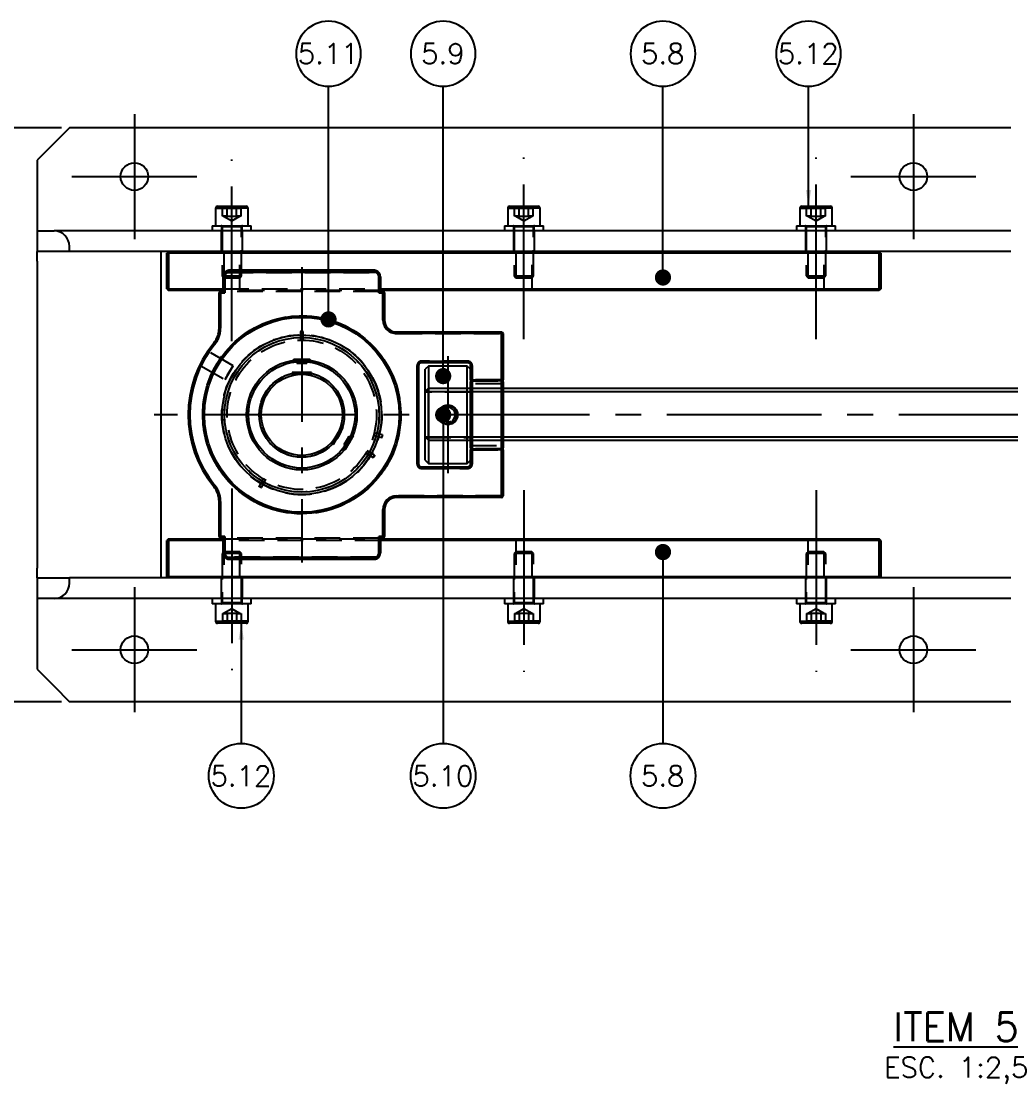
# Model space of a CAD drawing. Header units: metres. Extents: x 0 to 2102, y 0 to 1485.
# Drawn here: x 182.6 to 487.5, y 864.8 to 1192 of the extents above; entities that cross this region are included whole.
import ezdxf
from ezdxf.enums import TextEntityAlignment as Align

# ---------------------------------------------------------------- set-up
doc = ezdxf.new("R2010")
doc.units = ezdxf.units.M
doc.header["$LTSCALE"] = 2.5
doc.linetypes.add('CENTER2', pattern=[28.575, 19.05, -3.175, 3.175, -3.175])
doc.linetypes.add('HIDDEN2', pattern=[4.7625, 3.175, -1.5875])
for name, color, linetype in [('GSB', 7, 'Continuous'), ('SC1', 7, 'CENTER2'), ('SDM', 7, 'Continuous'), ('SL4', 4, 'Continuous'), ('ST1', 7, 'HIDDEN2')]:
    doc.layers.add(name, color=color, linetype=linetype)
doc.styles.add('R100', font='simplex.shx', dxfattribs={"height": 2.5})
doc.styles.add('R140', font='simplex.shx', dxfattribs={"height": 3.5})
doc.styles.add('ROMANS', font='ROMANS.SHX')
doc.dimstyles.new('2.5___1-2.5', dxfattribs={"dimscale": 2.5, "dimtxt": 2.5, "dimasz": 2, "dimexe": 1.5, "dimexo": 1, "dimgap": 0.5, "dimtad": 1, "dimzin": 12, "dimtxsty": 'ROMANS', "dimcen": 0, "dimclrd": 256, "dimclre": 256, "dimclrt": 3, "dimazin": 3, "dimtfac": 1, "dimtmove": 0, "dimatfit": 0, "dimfxl": 1, "dimlwd": -1, "dimlwe": -1, "dimarcsym": 0})

# ---------------------------------------------------------------- blocks, each defined once
blk = doc.blocks.new('CORTE')
at = {"layer": 'GSB', "color": 4, "style": 'R140'}
blk.add_attdef('%%UCORTE', text='', height=3.5, dxfattribs=at).set_placement((-0.25, 2.38), align=Align.MIDDLE_CENTER)
at = {"layer": 'GSB', "color": 3, "style": 'R100'}
blk.add_attdef('ESC.', text='', height=2.5, dxfattribs=at).set_placement((-0.25, -2.62), align=Align.MIDDLE_CENTER)
blk = doc.blocks.new('*D13')
at = {"layer": 'Defpoints', "color": 0, "transparency": 16777216}
for p in [(197.52, 1159.14), (120.57, 982.44), (197.52, 982.44)]:
    blk.add_point(p, dxfattribs=at)
at = {"layer": 'SDM', "transparency": 16777216}
for p, q in [((195.02, 1159.14), (116.82, 1159.14)), ((120.57, 1154.14), (120.57, 987.44)), ((195.02, 982.44), (116.82, 982.44))]:
    blk.add_line(p, q, dxfattribs=at)
for points in [[(119.74, 1154.14), (121.41, 1154.14), (120.57, 1159.14)], [(119.74, 987.44), (121.41, 987.44), (120.57, 982.44)]]:
    blk.add_solid(points, dxfattribs=at)
at = {"layer": 'SDM', "color": 3, "transparency": 16777216, "insert": (115.6, 1070.79), "char_height": 6.25, "attachment_point": 5, "rotation": 90, "style": 'ROMANS'}
blk.add_mtext('176,7', dxfattribs=at)
blk = doc.blocks.new('ITEM')
at = {"layer": 'GSB'}
blk.add_circle((0, 0), 4, dxfattribs=at)

msp = doc.modelspace()

# ---------------------------------------------------------------- linework, layer by layer
at = {"layer": 'SC1'}
for p, q in [((217.519, 1163.394), (217.519, 1124.894)), ((457.519, 1163.394), (457.519, 1124.894)), ((247.519, 1093.444), (247.519, 1149.394)), ((337.519, 1094.044), (337.519, 1149.994)), ((427.519, 1094.044), (427.519, 1149.994)), ((198.269, 1144.144), (236.769, 1144.144)), ((438.269, 1144.144), (476.769, 1144.144)), ((269.087, 1116.294), (269.087, 1025.294)), ((314.087, 1088.794), (314.087, 1052.794)), ((572.087, 1070.794), (223.587, 1070.794)), ((247.519, 1048.144), (247.519, 992.194)), ((337.519, 1047.544), (337.519, 991.594)), ((427.519, 1047.544), (427.519, 991.594)), ((217.519, 1017.694), (217.519, 979.194)), ((457.519, 1017.694), (457.519, 979.194)), ((198.269, 998.444), (236.769, 998.444)), ((438.269, 998.444), (476.769, 998.444))]:
    msp.add_line(p, q, dxfattribs=at)
at = {"layer": 'SDM'}
for p, q in [((307.087, 1077.997), (536.337, 1077.997)), ((308.087, 1062.997), (308.087, 1078.997)), ((307.087, 1063.997), (536.337, 1063.997))]:
    msp.add_line(p, q, dxfattribs=at)
at = {"layer": 'SL4'}
for p, q in [((197.519, 1159.144), (192.762, 1154.387)), ((487.519, 1159.144), (197.519, 1159.144)), ((192.762, 1154.387), (187.519, 1149.144)), ((187.519, 1149.144), (187.519, 1132.157)), ((187.519, 1132.157), (187.519, 1127.394)), ((242.519, 1134.394), (242.519, 1128.994)), ((247.519, 1134.394), (242.519, 1134.394)), ((243.119, 1134.994), (247.519, 1134.994)), ((247.519, 1134.994), (251.919, 1134.994)), ((252.519, 1134.394), (247.519, 1134.394)), ((252.519, 1128.994), (252.519, 1134.394)), ((332.519, 1134.394), (332.519, 1128.994)), ((337.519, 1134.394), (332.519, 1134.394)), ((333.119, 1134.994), (337.519, 1134.994)), ((337.519, 1134.994), (341.919, 1134.994)), ((342.519, 1134.394), (337.519, 1134.394)), ((342.519, 1128.994), (342.519, 1134.394)), ((422.519, 1134.394), (422.519, 1128.994)), ((427.519, 1134.394), (422.519, 1134.394)), ((423.119, 1134.994), (427.519, 1134.994)), ((427.519, 1134.994), (431.919, 1134.994)), ((432.519, 1134.394), (427.519, 1134.394)), ((432.519, 1128.994), (432.519, 1134.394)), ((241.519, 1128.994), (241.519, 1127.394)), ((241.519, 1128.994), (247.519, 1128.994)), ((247.519, 1128.994), (253.519, 1128.994)), ((253.519, 1127.394), (253.519, 1128.994)), ((331.519, 1128.994), (331.519, 1127.394)), ((331.519, 1128.994), (337.519, 1128.994)), ((337.519, 1128.994), (343.519, 1128.994)), ((343.519, 1127.394), (343.519, 1128.994)), ((421.519, 1128.994), (421.519, 1127.394)), ((421.519, 1128.994), (427.519, 1128.994)), ((427.519, 1128.994), (433.519, 1128.994)), ((433.519, 1127.394), (433.519, 1128.994)), ((187.519, 1127.394), (192.762, 1127.394)), ((187.519, 1127.394), (187.519, 1121.044)), ((487.519, 1127.394), (192.762, 1127.394)), ((197.519, 1121.044), (197.519, 1122.637)), ((187.519, 1118.044), (187.519, 1121.044)), ((197.519, 1121.044), (187.519, 1121.044)), ((487.519, 1121.044), (197.519, 1121.044)), ((225.619, 1121.044), (225.619, 1118.044)), ((228.019, 1121.044), (227.519, 1120.544)), ((227.519, 1109.544), (227.519, 1120.544)), ((228.019, 1120.544), (227.519, 1120.544)), ((228.019, 1121.044), (228.019, 1120.544)), ((228.019, 1120.544), (228.019, 1109.544)), ((447.019, 1120.544), (228.019, 1120.544)), ((447.019, 1121.044), (447.019, 1120.544)), ((447.519, 1120.544), (447.019, 1121.044)), ((447.019, 1109.544), (447.019, 1120.544)), ((447.519, 1120.544), (447.019, 1120.544)), ((447.519, 1120.544), (447.519, 1109.544)), ((187.519, 1118.044), (187.519, 1023.544)), ((225.619, 1118.044), (225.619, 1023.544)), ((244.862, 1108.794), (244.862, 1113.254)), ((244.862, 1113.254), (245.362, 1113.254)), ((245.362, 1113.254), (245.362, 1108.294)), ((246.065, 1115.115), (246.065, 1115.114)), ((246.065, 1115.114), (292.11, 1115.114)), ((291.995, 1114.614), (246.18, 1114.614)), ((291.532, 1115.278), (246.621, 1115.278)), ((291.534, 1115.278), (246.641, 1115.278)), ((246.641, 1115.278), (246.643, 1115.278)), ((291.532, 1115.278), (291.534, 1115.278)), ((292.11, 1115.114), (292.11, 1115.115)), ((292.812, 1108.294), (292.812, 1113.254)), ((293.312, 1113.254), (292.812, 1113.254)), ((293.312, 1113.254), (293.312, 1108.794)), ((227.519, 1109.544), (228.019, 1109.044)), ((228.019, 1109.544), (227.519, 1109.544)), ((228.019, 1109.544), (228.019, 1109.044)), ((228.019, 1109.544), (244.862, 1109.544)), ((293.312, 1109.544), (447.019, 1109.544)), ((447.519, 1109.544), (447.019, 1109.544)), ((447.519, 1109.544), (447.019, 1109.044)), ((447.019, 1109.544), (447.019, 1109.044)), ((244.862, 1109.044), (228.019, 1109.044)), ((243.587, 1097.505), (243.587, 1108.294)), ((243.587, 1108.294), (244.087, 1108.294)), ((244.087, 1108.794), (244.087, 1108.294)), ((244.087, 1108.794), (244.862, 1108.794)), ((244.087, 1108.294), (244.087, 1097.505)), ((245.362, 1108.294), (244.087, 1108.294)), ((244.862, 1108.794), (245.362, 1108.294)), ((293.312, 1108.794), (292.812, 1108.294)), ((294.087, 1108.294), (292.812, 1108.294)), ((447.019, 1109.044), (293.312, 1109.044)), ((293.312, 1108.794), (294.087, 1108.794)), ((294.087, 1108.794), (294.087, 1108.294)), ((294.087, 1099.944), (294.087, 1108.294)), ((294.587, 1108.294), (294.087, 1108.294)), ((294.587, 1108.294), (294.587, 1099.944)), ((294.587, 1099.944), (294.087, 1099.944)), ((243.587, 1097.505), (244.087, 1097.505)), ((298.237, 1096.294), (330.587, 1096.294)), ((298.237, 1096.294), (298.237, 1095.794)), ((330.587, 1096.294), (330.587, 1095.794)), ((241.948, 1092.895), (242.336, 1092.58)), ((330.587, 1095.794), (298.237, 1095.794)), ((330.587, 1081.565), (330.587, 1095.794)), ((330.587, 1095.794), (331.087, 1095.794)), ((331.087, 1095.794), (331.087, 1081.565)), ((266.629, 1087.794), (266.418, 1087.583)), ((271.546, 1087.794), (266.629, 1087.794)), ((271.757, 1087.583), (271.546, 1087.794)), ((305.887, 1087.294), (320.287, 1087.294)), ((305.887, 1087.294), (305.887, 1086.794)), ((320.287, 1086.794), (305.887, 1086.794)), ((320.287, 1087.294), (320.287, 1086.794)), ((304.587, 1055.594), (304.587, 1085.994)), ((304.587, 1085.994), (305.087, 1085.994)), ((305.087, 1085.994), (305.087, 1055.594)), ((308.087, 1085.794), (307.087, 1084.794)), ((307.087, 1070.794), (307.087, 1084.794)), ((320.087, 1085.794), (308.087, 1085.794)), ((308.087, 1085.794), (308.087, 1070.794)), ((321.087, 1084.794), (320.087, 1085.794)), ((320.087, 1070.794), (320.087, 1085.794)), ((321.587, 1085.994), (321.087, 1085.994)), ((321.087, 1081.565), (321.087, 1085.994)), ((321.587, 1085.994), (321.587, 1081.565)), ((321.587, 1081.565), (321.087, 1081.565)), ((321.087, 1081.565), (321.087, 1080.912)), ((321.087, 1060.677), (321.087, 1080.912)), ((321.587, 1081.565), (321.587, 1081.238)), ((321.587, 1081.565), (330.587, 1081.565)), ((321.587, 1081.238), (321.587, 1060.35)), ((330.587, 1081.238), (321.587, 1081.238)), ((330.587, 1081.565), (330.587, 1081.238)), ((330.587, 1081.565), (331.087, 1081.565)), ((330.587, 1060.35), (330.587, 1081.238)), ((331.087, 1080.912), (331.087, 1081.565)), ((331.087, 1080.912), (331.087, 1060.677)), ((307.087, 1077.997), (308.087, 1078.997)), ((307.087, 1063.997), (307.087, 1077.997)), ((308.087, 1078.997), (536.337, 1078.997)), ((307.087, 1056.794), (307.087, 1070.794)), ((308.087, 1070.794), (308.087, 1055.794)), ((320.087, 1055.794), (320.087, 1070.794)), ((315.245, 1068.865), (315.534, 1068.383)), ((315.533, 1069.07), (315.894, 1068.639)), ((315.631, 1068.222), (315.534, 1068.383)), ((316.014, 1068.495), (315.894, 1068.639)), ((282.58, 1060.165), (285.039, 1064.424)), ((285.039, 1064.424), (284.962, 1064.712)), ((307.087, 1063.997), (308.087, 1062.997)), ((282.292, 1060.088), (282.58, 1060.165)), ((308.087, 1062.997), (536.337, 1062.997)), ((321.087, 1060.677), (321.087, 1060.024)), ((321.087, 1060.024), (321.587, 1060.024)), ((321.087, 1055.594), (321.087, 1060.024)), ((321.587, 1060.35), (330.587, 1060.35)), ((321.587, 1060.35), (321.587, 1060.024)), ((330.587, 1060.024), (321.587, 1060.024)), ((321.587, 1060.024), (321.587, 1055.594)), ((330.587, 1060.35), (330.587, 1060.024)), ((331.087, 1060.024), (330.587, 1060.024)), ((330.587, 1045.794), (330.587, 1060.024)), ((331.087, 1060.024), (331.087, 1060.677)), ((331.087, 1060.024), (331.087, 1045.794)), ((307.087, 1056.794), (308.087, 1055.794)), ((320.087, 1055.794), (321.087, 1056.794)), ((305.087, 1055.594), (304.587, 1055.594)), ((305.887, 1054.794), (305.887, 1054.294)), ((305.887, 1054.794), (320.287, 1054.794)), ((320.287, 1054.294), (305.887, 1054.294)), ((308.087, 1055.794), (320.087, 1055.794)), ((320.287, 1054.794), (320.287, 1054.294)), ((321.087, 1055.594), (321.587, 1055.594)), ((242.336, 1049.009), (241.948, 1048.694)), ((243.587, 1033.294), (243.587, 1044.084)), ((244.087, 1044.084), (243.587, 1044.084)), ((244.087, 1044.084), (244.087, 1033.294)), ((298.237, 1045.794), (330.587, 1045.794)), ((298.237, 1045.794), (298.237, 1045.294)), ((330.587, 1045.294), (298.237, 1045.294)), ((330.587, 1045.794), (330.587, 1045.294)), ((331.087, 1045.794), (330.587, 1045.794)), ((294.087, 1033.294), (294.087, 1041.644)), ((294.087, 1041.644), (294.587, 1041.644)), ((294.587, 1041.644), (294.587, 1033.294)), ((228.019, 1032.544), (227.519, 1032.044)), ((227.519, 1021.044), (227.519, 1032.044)), ((228.019, 1032.044), (227.519, 1032.044)), ((228.019, 1032.544), (244.862, 1032.544)), ((228.019, 1032.544), (228.019, 1032.044)), ((244.862, 1032.044), (228.019, 1032.044)), ((228.019, 1032.044), (228.019, 1021.044)), ((244.087, 1033.294), (243.587, 1033.294)), ((244.087, 1033.294), (244.087, 1032.794)), ((244.087, 1033.294), (245.362, 1033.294)), ((244.862, 1032.794), (244.087, 1032.794)), ((245.362, 1033.294), (244.862, 1032.794)), ((244.862, 1028.334), (244.862, 1032.794)), ((245.362, 1033.294), (245.362, 1028.334)), ((292.812, 1033.294), (294.087, 1033.294)), ((292.812, 1028.334), (292.812, 1033.294)), ((292.812, 1033.294), (293.312, 1032.794)), ((293.312, 1032.794), (293.312, 1028.334)), ((294.087, 1032.794), (293.312, 1032.794)), ((293.312, 1032.544), (447.019, 1032.544)), ((447.019, 1032.044), (293.312, 1032.044)), ((294.087, 1033.294), (294.087, 1032.794)), ((294.087, 1033.294), (294.587, 1033.294)), ((447.019, 1032.544), (447.019, 1032.044)), ((447.519, 1032.044), (447.019, 1032.544)), ((447.019, 1021.044), (447.019, 1032.044)), ((447.519, 1032.044), (447.019, 1032.044)), ((447.519, 1032.044), (447.519, 1021.044)), ((245.362, 1028.334), (244.862, 1028.334)), ((292.812, 1028.334), (293.312, 1028.334)), ((246.065, 1026.475), (246.065, 1026.474)), ((292.11, 1026.475), (246.065, 1026.475)), ((246.18, 1026.974), (291.995, 1026.974)), ((246.641, 1026.311), (291.534, 1026.311)), ((246.643, 1026.311), (246.641, 1026.311)), ((246.643, 1026.311), (291.553, 1026.311)), ((291.534, 1026.311), (291.532, 1026.311)), ((292.11, 1026.474), (292.11, 1026.475)), ((187.519, 1020.544), (187.519, 1023.544)), ((225.619, 1023.544), (225.619, 1020.544)), ((228.019, 1021.044), (227.519, 1021.044)), ((227.519, 1021.044), (228.019, 1020.544)), ((228.019, 1021.044), (447.019, 1021.044)), ((228.019, 1021.044), (228.019, 1020.544)), ((447.519, 1021.044), (447.019, 1020.544)), ((447.019, 1021.044), (447.019, 1020.544)), ((447.519, 1021.044), (447.019, 1021.044)), ((187.519, 1020.544), (197.519, 1020.544)), ((187.519, 1020.544), (187.519, 1014.194)), ((197.519, 1018.952), (197.519, 1020.544)), ((487.519, 1020.544), (197.519, 1020.544)), ((192.762, 1014.194), (187.519, 1014.194)), ((187.519, 1014.194), (187.519, 1009.432)), ((487.519, 1014.194), (192.762, 1014.194)), ((241.519, 1014.194), (241.519, 1012.594)), ((247.519, 1012.594), (241.519, 1012.594)), ((242.519, 1012.594), (242.519, 1007.194)), ((253.519, 1012.594), (247.519, 1012.594)), ((252.519, 1007.194), (252.519, 1012.594)), ((253.519, 1012.594), (253.519, 1014.194)), ((331.519, 1014.194), (331.519, 1012.594)), ((337.519, 1012.594), (331.519, 1012.594)), ((332.519, 1012.594), (332.519, 1007.194)), ((343.519, 1012.594), (337.519, 1012.594)), ((342.519, 1007.194), (342.519, 1012.594)), ((343.519, 1012.594), (343.519, 1014.194)), ((421.519, 1014.194), (421.519, 1012.594)), ((427.519, 1012.594), (421.519, 1012.594)), ((422.519, 1012.594), (422.519, 1007.194)), ((433.519, 1012.594), (427.519, 1012.594)), ((432.519, 1007.194), (432.519, 1012.594)), ((433.519, 1012.594), (433.519, 1014.194)), ((187.519, 1009.432), (187.519, 992.444)), ((242.519, 1007.194), (247.519, 1007.194)), ((247.519, 1006.594), (243.119, 1006.594)), ((247.519, 1007.194), (252.519, 1007.194)), ((251.919, 1006.594), (247.519, 1006.594)), ((332.519, 1007.194), (337.519, 1007.194)), ((337.519, 1006.594), (333.119, 1006.594)), ((337.519, 1007.194), (342.519, 1007.194)), ((341.919, 1006.594), (337.519, 1006.594)), ((422.519, 1007.194), (427.519, 1007.194)), ((427.519, 1006.594), (423.119, 1006.594)), ((427.519, 1007.194), (432.519, 1007.194)), ((431.919, 1006.594), (427.519, 1006.594)), ((187.519, 992.444), (192.762, 987.202)), ((192.762, 987.202), (197.519, 982.444)), ((487.519, 982.444), (197.519, 982.444))]:
    msp.add_line(p, q, dxfattribs=at)
at = {"layer": 'SL4', "flags": 128}
for points in [[(321.087, 1080.912), (321.097, 1080.976), (321.125, 1081.037), (321.172, 1081.093), (321.234, 1081.143), (321.31, 1081.183), (321.396, 1081.214), (321.49, 1081.232), (321.587, 1081.238)], [(330.587, 1081.238), (330.685, 1081.232), (330.779, 1081.214), (330.865, 1081.183), (330.941, 1081.143), (331.003, 1081.093), (331.049, 1081.037), (331.078, 1080.976), (331.087, 1080.912)], [(317.085, 1070.678), (317.074, 1071.076), (316.98, 1071.589)], [(316.014, 1068.495), (316.644, 1069.224), (316.726, 1069.366)], [(321.587, 1060.35), (321.49, 1060.357), (321.396, 1060.375), (321.31, 1060.405), (321.234, 1060.446), (321.172, 1060.495), (321.125, 1060.552), (321.097, 1060.613), (321.087, 1060.677)], [(331.087, 1060.677), (331.078, 1060.613), (331.049, 1060.552), (331.003, 1060.495), (330.941, 1060.446), (330.865, 1060.405), (330.779, 1060.375), (330.685, 1060.357), (330.587, 1060.35)]]:
    msp.add_lwpolyline(points, dxfattribs=at)
at = {"layer": 'SL4'}
for centre, radius in [((217.519, 1144.144), 4.25), ((457.519, 1144.144), 4.25), ((269.087, 1070.794), 30.5), ((269.087, 1070.794), 30), ((269.087, 1070.794), 24.571), ((269.087, 1070.794), 23.806), ((269.087, 1070.794), 17), ((269.087, 1070.794), 16.4), ((269.087, 1070.794), 13.1), ((269.087, 1070.794), 12.5), ((314.087, 1070.794), 3), ((217.519, 998.444), 4.25), ((457.519, 998.444), 4.25)]:
    msp.add_circle(centre, radius, dxfattribs=at)
for centre, radius, start, end in [((243.119, 1134.394), 0.6, 90, 180), ((251.919, 1134.394), 0.6, 0, 90), ((333.119, 1134.394), 0.6, 90, 180), ((341.919, 1134.394), 0.6, 0, 90), ((423.119, 1134.394), 0.6, 90, 180), ((431.919, 1134.394), 0.6, 0, 90), ((192.762, 1122.637), 4.757, 0, 90), ((246.902, 1113.254), 2.04, 114.22809, 180), ((246.902, 1113.254), 1.54, 117.97552, 180), ((246.902, 1113.254), 2.04, 97.37325, 114.22809), ((291.272, 1113.254), 2.04, 65.77191, 82.62675), ((291.272, 1113.254), 1.54, 0, 62.02448), ((291.272, 1113.254), 2.04, 0, 65.77191), ((244.087, 1108.294), 0.5, 90, 180), ((294.087, 1108.294), 0.5, 0, 90), ((298.237, 1099.944), 4.15, 180, 270), ((298.237, 1099.944), 3.65, 180, 270), ((236.287, 1097.505), 7.3, 320.84256, 0), ((236.287, 1097.505), 7.8, 320.84256, 0), ((330.587, 1095.794), 0.5, 0, 90), ((269.087, 1070.794), 35, 140.84256, 219.15744), ((269.087, 1070.794), 34.5, 140.84256, 219.15744), ((305.887, 1085.994), 1.3, 90, 180), ((305.887, 1085.994), 0.8, 90, 180), ((320.287, 1085.994), 1.3, 0, 90), ((320.287, 1085.994), 0.8, 0, 90), ((314.087, 1070.794), 2.813, 309.96533, 300.96533), ((314.087, 1070.794), 2.25, 309.96533, 300.96533), ((305.887, 1055.594), 1.3, 180, 270), ((305.887, 1055.594), 0.8, 180, 270), ((320.287, 1055.594), 1.3, 270, 0), ((320.287, 1055.594), 0.8, 270, 0), ((236.287, 1044.084), 7.3, 0, 39.15744), ((236.287, 1044.084), 7.8, 0, 39.15744), ((298.237, 1041.644), 4.15, 90, 180), ((298.237, 1041.644), 3.65, 90, 180), ((330.587, 1045.794), 0.5, 270, 0), ((244.087, 1033.294), 0.5, 180, 270), ((294.087, 1033.294), 0.5, 270, 0), ((246.902, 1028.334), 2.04, 180, 245.77191), ((246.902, 1028.334), 1.54, 180, 242.02448), ((291.272, 1028.334), 1.54, 297.97552, 0), ((291.272, 1028.334), 2.04, 294.22809, 0), ((246.902, 1028.334), 2.04, 245.77191, 262.62675), ((291.272, 1028.334), 2.04, 277.37325, 294.22809), ((192.762, 1018.952), 4.757, 270, 0), ((243.119, 1007.194), 0.6, 180, 270), ((251.919, 1007.194), 0.6, 270, 0), ((333.119, 1007.194), 0.6, 180, 270), ((341.919, 1007.194), 0.6, 270, 0), ((423.119, 1007.194), 0.6, 180, 270), ((431.919, 1007.194), 0.6, 270, 0)]:
    msp.add_arc(centre, radius, start, end, dxfattribs=at)
for points, knots in [([(246.065, 1115.114), (246.066, 1115.107), (246.069, 1115.093), (246.088, 1115.005), (246.117, 1114.878), (246.149, 1114.742), (246.171, 1114.652), (246.179, 1114.617), (246.18, 1114.614)], [0, 0, 0, 0, 0.2127494, 0.4254248, 0.6401954, 0.859685, 0.9915898, 1, 1, 1, 1]), ([(292.11, 1115.114), (292.109, 1115.107), (292.105, 1115.093), (292.086, 1115.005), (292.058, 1114.878), (292.026, 1114.742), (292.004, 1114.652), (291.995, 1114.617), (291.995, 1114.614)], [0, 0, 0, 0, 0.2127494, 0.4254248, 0.6401954, 0.859685, 0.9915898, 1, 1, 1, 1]), ([(317.087, 1070.794), (317.054, 1071.14), (316.999, 1071.695), (316.646, 1072.404), (316.228, 1072.936), (315.694, 1073.357), (314.985, 1073.697), (314.089, 1073.854), (313.193, 1073.699), (312.483, 1073.358), (311.95, 1072.938), (311.528, 1072.406), (311.186, 1071.698), (311.027, 1070.796), (311.185, 1069.894), (311.527, 1069.184), (311.949, 1068.652), (312.482, 1068.231), (313.191, 1067.891), (314.087, 1067.735), (314.982, 1067.89), (315.691, 1068.23), (316.226, 1068.651), (316.644, 1069.183), (316.999, 1069.892), (317.053, 1070.448), (317.087, 1070.794)], [0, 0, 0, 0, 0.0546638, 0.0878467, 0.1248897, 0.1623692, 0.1957154, 0.2498861, 0.3041223, 0.3374628, 0.3749111, 0.4120041, 0.4452099, 0.4998372, 0.554656, 0.5879103, 0.6250201, 0.6624628, 0.6957905, 0.7499797, 0.8041364, 0.8374584, 0.8749025, 0.9120182, 0.9452603, 1, 1, 1, 1]), ([(246.18, 1026.974), (246.179, 1026.972), (246.171, 1026.937), (246.149, 1026.847), (246.117, 1026.711), (246.088, 1026.584), (246.069, 1026.496), (246.066, 1026.482), (246.065, 1026.475)], [0, 0, 0, 0, 0.0084102, 0.140315, 0.3598046, 0.5745752, 0.7872506, 1, 1, 1, 1]), ([(291.995, 1026.974), (291.995, 1026.972), (292.004, 1026.937), (292.026, 1026.847), (292.058, 1026.711), (292.086, 1026.584), (292.105, 1026.496), (292.109, 1026.482), (292.11, 1026.475)], [0, 0, 0, 0, 0.0084102, 0.140315, 0.3598046, 0.5745752, 0.7872506, 1, 1, 1, 1])]:
    msp.add_open_spline(points, degree=3, knots=knots, dxfattribs=at)
at = {"layer": 'ST1'}
for p, q in [((242.519, 1134.394), (252.519, 1134.394)), ((244.621, 1131.994), (244.621, 1134.994)), ((246.07, 1131.994), (246.07, 1134.994)), ((248.968, 1131.994), (248.968, 1134.994)), ((250.417, 1131.994), (250.417, 1134.994)), ((332.519, 1134.394), (342.519, 1134.394)), ((334.621, 1131.994), (334.621, 1134.994)), ((336.07, 1131.994), (336.07, 1134.994)), ((338.968, 1131.994), (338.968, 1134.994)), ((340.417, 1131.994), (340.417, 1134.994)), ((422.519, 1134.394), (432.519, 1134.394)), ((424.621, 1131.994), (424.621, 1134.994)), ((426.07, 1131.994), (426.07, 1134.994)), ((428.968, 1131.994), (428.968, 1134.994)), ((430.417, 1131.994), (430.417, 1134.994)), ((244.319, 1128.994), (244.319, 1127.394)), ((244.519, 1128.744), (250.519, 1128.744)), ((244.519, 1128.744), (244.519, 1113.549)), ((245.345, 1131.994), (244.621, 1131.994)), ((245.009, 1131.994), (247.519, 1130.545)), ((246.07, 1131.994), (245.345, 1131.994)), ((246.07, 1131.994), (247.519, 1131.994)), ((247.519, 1131.994), (248.968, 1131.994)), ((247.519, 1130.545), (250.029, 1131.994)), ((249.693, 1131.994), (248.968, 1131.994)), ((250.417, 1131.994), (249.693, 1131.994)), ((250.519, 1113.549), (250.519, 1128.744)), ((250.719, 1127.394), (250.719, 1128.994)), ((334.319, 1128.994), (334.319, 1127.394)), ((334.519, 1128.744), (340.519, 1128.744)), ((334.519, 1128.744), (334.519, 1113.549)), ((335.345, 1131.994), (334.621, 1131.994)), ((335.009, 1131.994), (337.519, 1130.545)), ((336.07, 1131.994), (335.345, 1131.994)), ((336.07, 1131.994), (337.519, 1131.994)), ((337.519, 1131.994), (338.968, 1131.994)), ((337.519, 1130.545), (340.029, 1131.994)), ((339.693, 1131.994), (338.968, 1131.994)), ((340.417, 1131.994), (339.693, 1131.994)), ((340.519, 1113.549), (340.519, 1128.744)), ((340.719, 1127.394), (340.719, 1128.994)), ((424.319, 1128.994), (424.319, 1127.394)), ((424.519, 1128.744), (430.519, 1128.744)), ((424.519, 1128.744), (424.519, 1113.549)), ((425.345, 1131.994), (424.621, 1131.994)), ((425.009, 1131.994), (427.519, 1130.545)), ((426.07, 1131.994), (425.345, 1131.994)), ((426.07, 1131.994), (427.519, 1131.994)), ((427.519, 1131.994), (428.968, 1131.994)), ((427.519, 1130.545), (430.029, 1131.994)), ((429.693, 1131.994), (428.968, 1131.994)), ((430.417, 1131.994), (429.693, 1131.994)), ((430.519, 1113.549), (430.519, 1128.744)), ((430.719, 1127.394), (430.719, 1128.994)), ((244.269, 1127.394), (244.269, 1121.044)), ((250.769, 1121.044), (250.769, 1127.394)), ((334.269, 1127.394), (334.269, 1121.044)), ((340.769, 1121.044), (340.769, 1127.394)), ((424.269, 1127.394), (424.269, 1121.044)), ((430.769, 1121.044), (430.769, 1127.394)), ((245.019, 1121.044), (245.019, 1109.044)), ((250.019, 1109.044), (250.019, 1121.044)), ((335.019, 1121.044), (335.019, 1109.044)), ((340.019, 1109.044), (340.019, 1121.044)), ((425.019, 1121.044), (425.019, 1109.044)), ((430.019, 1109.044), (430.019, 1121.044)), ((244.519, 1113.549), (247.519, 1113.549)), ((244.519, 1113.549), (245.073, 1112.994)), ((244.862, 1113.254), (245.362, 1113.254)), ((245.362, 1113.254), (244.862, 1113.254)), ((245.362, 1113.254), (244.862, 1113.254)), ((245.073, 1112.994), (247.519, 1112.994)), ((245.362, 1108.794), (245.362, 1113.254)), ((245.362, 1108.294), (245.362, 1113.254)), ((246.18, 1114.614), (291.995, 1114.614)), ((246.641, 1115.278), (291.534, 1115.278)), ((246.707, 1114.778), (291.467, 1114.778)), ((291.467, 1114.778), (246.708, 1114.778)), ((247.519, 1113.549), (250.519, 1113.549)), ((247.519, 1112.994), (249.964, 1112.994)), ((249.964, 1112.994), (250.519, 1113.549)), ((293.312, 1113.254), (292.812, 1113.254)), ((292.812, 1113.254), (292.812, 1108.794)), ((292.812, 1113.254), (293.312, 1113.254)), ((292.812, 1113.254), (293.312, 1113.254)), ((292.812, 1113.254), (292.812, 1108.294)), ((334.519, 1113.549), (337.519, 1113.549)), ((334.519, 1113.549), (335.073, 1112.994)), ((335.073, 1112.994), (337.519, 1112.994)), ((337.519, 1113.549), (340.519, 1113.549)), ((337.519, 1112.994), (339.964, 1112.994)), ((339.964, 1112.994), (340.519, 1113.549)), ((424.519, 1113.549), (427.519, 1113.549)), ((424.519, 1113.549), (425.073, 1112.994)), ((425.073, 1112.994), (427.519, 1112.994)), ((427.519, 1113.549), (430.519, 1113.549)), ((427.519, 1112.994), (429.964, 1112.994)), ((429.964, 1112.994), (430.519, 1113.549)), ((244.862, 1109.544), (293.312, 1109.544)), ((244.087, 1108.294), (243.587, 1108.294)), ((244.087, 1108.294), (244.087, 1108.794)), ((244.087, 1097.505), (244.087, 1108.294)), ((244.087, 1108.294), (245.362, 1108.294)), ((293.312, 1109.044), (244.862, 1109.044)), ((244.862, 1108.794), (245.362, 1108.794)), ((292.812, 1108.794), (245.362, 1108.794)), ((292.812, 1108.794), (293.312, 1108.794)), ((292.812, 1108.294), (294.087, 1108.294)), ((294.087, 1108.294), (294.087, 1108.794)), ((294.087, 1108.294), (294.087, 1099.944)), ((294.087, 1108.294), (294.587, 1108.294)), ((294.087, 1099.944), (294.587, 1099.944)), ((244.087, 1097.505), (243.587, 1097.505)), ((268.662, 1096.433), (268.662, 1093.777)), ((269.512, 1093.801), (269.512, 1096.433)), ((298.237, 1095.794), (298.237, 1096.294)), ((330.587, 1095.794), (330.587, 1096.294)), ((242.336, 1092.58), (241.948, 1092.895)), ((298.237, 1095.794), (330.587, 1095.794)), ((330.587, 1095.794), (330.587, 1081.565)), ((330.587, 1095.794), (331.087, 1095.794)), ((239.245, 1088.024), (240.475, 1090.153)), ((240.475, 1090.153), (240.326, 1090.709)), ((247.901, 1085.865), (240.475, 1090.153)), ((238.016, 1085.894), (239.245, 1088.024)), ((265.862, 1087.478), (266.087, 1087.253)), ((266.418, 1087.583), (266.087, 1087.253)), ((266.087, 1087.253), (272.087, 1087.253)), ((267.587, 1087.794), (267.587, 1086.669)), ((267.587, 1086.669), (269.087, 1086.669)), ((269.087, 1087.794), (269.087, 1086.669)), ((269.087, 1086.669), (270.587, 1086.669)), ((270.587, 1087.794), (270.587, 1086.669)), ((272.087, 1087.253), (271.757, 1087.583)), ((272.087, 1087.253), (272.299, 1087.464)), ((305.887, 1086.794), (305.887, 1087.294)), ((320.287, 1087.294), (305.887, 1087.294)), ((320.287, 1086.794), (320.287, 1087.294)), ((237.465, 1085.747), (238.016, 1085.894)), ((238.016, 1085.894), (245.442, 1081.607)), ((245.442, 1081.607), (247.901, 1085.865)), ((272.087, 1083.836), (266.087, 1083.836)), ((266.087, 1083.836), (266.629, 1083.294)), ((266.087, 1083.836), (266.087, 1082.929)), ((271.546, 1083.294), (266.629, 1083.294)), ((271.546, 1083.294), (272.087, 1083.836)), ((272.087, 1082.939), (272.087, 1083.836)), ((304.587, 1085.994), (304.587, 1055.594)), ((305.087, 1085.994), (304.587, 1085.994)), ((321.087, 1085.994), (321.587, 1085.994)), ((321.587, 1081.565), (321.587, 1085.994)), ((321.087, 1081.565), (321.587, 1081.565)), ((330.587, 1080.294), (321.087, 1080.294)), ((321.587, 1081.565), (321.587, 1081.238)), ((330.587, 1081.565), (321.587, 1081.565)), ((321.587, 1060.35), (321.587, 1081.238)), ((321.587, 1081.238), (330.587, 1081.238)), ((330.587, 1081.565), (331.087, 1081.565)), ((330.587, 1081.565), (330.587, 1081.238)), ((330.587, 1081.238), (330.587, 1080.294)), ((331.087, 1080.794), (330.587, 1080.294)), ((330.587, 1080.294), (330.587, 1061.294)), ((321.087, 1077.794), (307.087, 1077.794)), ((278.683, 1062.415), (281.142, 1066.674)), ((278.881, 1061.676), (281.881, 1066.872)), ((281.881, 1066.872), (281.096, 1067.325)), ((281.881, 1066.872), (281.142, 1066.674)), ((315.257, 1068.032), (315.631, 1068.222)), ((284.841, 1065.163), (281.841, 1059.967)), ((283.586, 1064.156), (282.836, 1062.857)), ((284.56, 1063.593), (283.586, 1064.156)), ((285.132, 1065.241), (284.841, 1065.163)), ((284.962, 1064.712), (284.841, 1065.163)), ((291.2, 1064.429), (293.742, 1063.748)), ((293.962, 1064.569), (291.42, 1065.25)), ((307.087, 1063.794), (321.087, 1063.794)), ((278.105, 1062.124), (278.881, 1061.676)), ((278.683, 1062.415), (278.881, 1061.676)), ((281.841, 1059.967), (282.292, 1060.088)), ((282.836, 1062.857), (282.086, 1061.558)), ((283.06, 1060.995), (282.086, 1061.558)), ((283.81, 1062.294), (282.836, 1062.857)), ((321.087, 1061.294), (330.587, 1061.294)), ((321.587, 1060.024), (321.087, 1060.024)), ((321.587, 1060.35), (321.587, 1060.024)), ((330.587, 1060.35), (321.587, 1060.35)), ((321.587, 1055.594), (321.587, 1060.024)), ((321.587, 1060.024), (330.587, 1060.024)), ((330.587, 1061.294), (331.087, 1060.794)), ((330.587, 1061.294), (330.587, 1060.35)), ((330.587, 1060.35), (330.587, 1060.024)), ((331.087, 1060.024), (330.587, 1060.024)), ((330.587, 1060.024), (330.587, 1045.794)), ((281.841, 1059.967), (281.919, 1059.676)), ((288.799, 1058.923), (291.078, 1057.607)), ((291.503, 1058.343), (289.224, 1059.659)), ((304.587, 1055.594), (305.087, 1055.594)), ((305.887, 1054.294), (305.887, 1054.794)), ((305.887, 1054.294), (320.287, 1054.294)), ((320.287, 1054.294), (320.287, 1054.794)), ((321.587, 1055.594), (321.087, 1055.594)), ((257.216, 1051.083), (255.9, 1048.803)), ((256.636, 1048.378), (257.952, 1050.658)), ((241.948, 1048.694), (242.336, 1049.009)), ((243.587, 1044.084), (244.087, 1044.084)), ((244.087, 1033.294), (244.087, 1044.084)), ((298.237, 1045.294), (298.237, 1045.794)), ((330.587, 1045.794), (298.237, 1045.794)), ((330.587, 1045.294), (330.587, 1045.794)), ((331.087, 1045.794), (330.587, 1045.794)), ((294.587, 1041.644), (294.087, 1041.644)), ((294.087, 1041.644), (294.087, 1033.294)), ((243.587, 1033.294), (244.087, 1033.294)), ((244.087, 1032.794), (244.087, 1033.294)), ((245.362, 1033.294), (244.087, 1033.294)), ((245.362, 1032.794), (244.862, 1032.794)), ((244.862, 1032.544), (293.312, 1032.544)), ((293.312, 1032.044), (244.862, 1032.044)), ((245.019, 1032.544), (245.019, 1020.544)), ((245.362, 1028.334), (245.362, 1033.294)), ((245.362, 1028.334), (245.362, 1032.794)), ((292.812, 1032.794), (245.362, 1032.794)), ((250.019, 1020.544), (250.019, 1032.544)), ((292.812, 1033.294), (292.812, 1028.334)), ((294.087, 1033.294), (292.812, 1033.294)), ((292.812, 1032.794), (292.812, 1028.334)), ((293.312, 1032.794), (292.812, 1032.794)), ((294.587, 1033.294), (294.087, 1033.294)), ((294.087, 1032.794), (294.087, 1033.294)), ((335.019, 1032.544), (335.019, 1020.544)), ((340.019, 1020.544), (340.019, 1032.544)), ((425.019, 1032.544), (425.019, 1020.544)), ((430.019, 1020.544), (430.019, 1032.544)), ((245.073, 1028.594), (244.519, 1028.04)), ((247.519, 1028.04), (244.519, 1028.04)), ((244.519, 1028.04), (244.519, 1012.844)), ((245.362, 1028.334), (244.862, 1028.334)), ((244.862, 1028.334), (245.362, 1028.334)), ((244.862, 1028.334), (245.362, 1028.334)), ((247.519, 1028.594), (245.073, 1028.594)), ((249.964, 1028.594), (247.519, 1028.594)), ((250.519, 1028.04), (247.519, 1028.04)), ((250.519, 1028.04), (249.964, 1028.594)), ((250.519, 1012.844), (250.519, 1028.04)), ((292.812, 1028.334), (293.312, 1028.334)), ((293.312, 1028.334), (292.812, 1028.334)), ((293.312, 1028.334), (292.812, 1028.334)), ((335.073, 1028.594), (334.519, 1028.04)), ((337.519, 1028.04), (334.519, 1028.04)), ((334.519, 1028.04), (334.519, 1012.844)), ((337.519, 1028.594), (335.073, 1028.594)), ((339.964, 1028.594), (337.519, 1028.594)), ((340.519, 1028.04), (337.519, 1028.04)), ((340.519, 1028.04), (339.964, 1028.594)), ((340.519, 1012.844), (340.519, 1028.04)), ((425.073, 1028.594), (424.519, 1028.04)), ((427.519, 1028.04), (424.519, 1028.04)), ((424.519, 1028.04), (424.519, 1012.844)), ((427.519, 1028.594), (425.073, 1028.594)), ((429.964, 1028.594), (427.519, 1028.594)), ((430.519, 1028.04), (427.519, 1028.04)), ((430.519, 1028.04), (429.964, 1028.594)), ((430.519, 1012.844), (430.519, 1028.04)), ((291.995, 1026.974), (246.18, 1026.974)), ((291.534, 1026.311), (246.641, 1026.311)), ((291.467, 1026.811), (246.708, 1026.811)), ((246.708, 1026.811), (291.467, 1026.811)), ((244.269, 1020.544), (244.269, 1014.194)), ((250.769, 1014.194), (250.769, 1020.544)), ((334.269, 1020.544), (334.269, 1014.194)), ((340.769, 1014.194), (340.769, 1020.544)), ((424.269, 1020.544), (424.269, 1014.194)), ((430.769, 1014.194), (430.769, 1020.544)), ((244.319, 1014.194), (244.319, 1012.594)), ((250.519, 1012.844), (244.519, 1012.844)), ((247.519, 1011.044), (245.009, 1009.594)), ((250.029, 1009.594), (247.519, 1011.044)), ((250.719, 1012.594), (250.719, 1014.194)), ((334.319, 1014.194), (334.319, 1012.594)), ((340.519, 1012.844), (334.519, 1012.844)), ((337.519, 1011.044), (335.009, 1009.594)), ((340.029, 1009.594), (337.519, 1011.044)), ((340.719, 1012.594), (340.719, 1014.194)), ((424.319, 1014.194), (424.319, 1012.594)), ((430.519, 1012.844), (424.519, 1012.844)), ((427.519, 1011.044), (425.009, 1009.594)), ((430.029, 1009.594), (427.519, 1011.044)), ((430.719, 1012.594), (430.719, 1014.194)), ((244.621, 1009.594), (245.345, 1009.594)), ((244.621, 1009.594), (244.621, 1006.594)), ((245.345, 1009.594), (246.07, 1009.594)), ((247.519, 1009.594), (246.07, 1009.594)), ((246.07, 1009.594), (246.07, 1006.594)), ((248.968, 1009.594), (247.519, 1009.594)), ((248.968, 1009.594), (248.968, 1006.594)), ((248.968, 1009.594), (249.693, 1009.594)), ((249.693, 1009.594), (250.417, 1009.594)), ((250.417, 1009.594), (250.417, 1006.594)), ((334.621, 1009.594), (335.345, 1009.594)), ((334.621, 1009.594), (334.621, 1006.594)), ((335.345, 1009.594), (336.07, 1009.594)), ((337.519, 1009.594), (336.07, 1009.594)), ((336.07, 1009.594), (336.07, 1006.594)), ((338.968, 1009.594), (337.519, 1009.594)), ((338.968, 1009.594), (338.968, 1006.594)), ((338.968, 1009.594), (339.693, 1009.594)), ((339.693, 1009.594), (340.417, 1009.594)), ((340.417, 1009.594), (340.417, 1006.594)), ((424.621, 1009.594), (425.345, 1009.594)), ((424.621, 1009.594), (424.621, 1006.594)), ((425.345, 1009.594), (426.07, 1009.594)), ((427.519, 1009.594), (426.07, 1009.594)), ((426.07, 1009.594), (426.07, 1006.594)), ((428.968, 1009.594), (427.519, 1009.594)), ((428.968, 1009.594), (428.968, 1006.594)), ((428.968, 1009.594), (429.693, 1009.594)), ((429.693, 1009.594), (430.417, 1009.594)), ((430.417, 1009.594), (430.417, 1006.594)), ((252.519, 1007.194), (242.519, 1007.194)), ((342.519, 1007.194), (332.519, 1007.194)), ((432.519, 1007.194), (422.519, 1007.194))]:
    msp.add_line(p, q, dxfattribs=at)
at = {"layer": 'ST1', "flags": 128}
for points in [[(321.087, 1080.912), (321.097, 1080.976), (321.125, 1081.037), (321.172, 1081.093), (321.234, 1081.143), (321.31, 1081.183), (321.396, 1081.214), (321.49, 1081.232), (321.587, 1081.238)], [(331.087, 1080.912), (331.078, 1080.976), (331.049, 1081.037), (331.003, 1081.093), (330.941, 1081.143), (330.865, 1081.183), (330.779, 1081.214), (330.685, 1081.232), (330.587, 1081.238)], [(321.587, 1060.35), (321.49, 1060.357), (321.396, 1060.375), (321.31, 1060.405), (321.234, 1060.446), (321.172, 1060.495), (321.125, 1060.552), (321.097, 1060.613), (321.087, 1060.677)], [(330.587, 1060.35), (330.685, 1060.357), (330.779, 1060.375), (330.865, 1060.405), (330.941, 1060.446), (331.003, 1060.495), (331.049, 1060.552), (331.078, 1060.613), (331.087, 1060.677)]]:
    msp.add_lwpolyline(points, dxfattribs=at)
at = {"layer": 'ST1'}
for radius in [30.5, 24.647, 23.806, 23.01, 13.1]:
    msp.add_circle((269.087, 1070.794), radius, dxfattribs=at)
for centre, radius, start, end in [((244.269, 1128.744), 0.25, 0, 90), ((250.769, 1128.744), 0.25, 90, 180), ((334.269, 1128.744), 0.25, 0, 90), ((340.769, 1128.744), 0.25, 90, 180), ((424.269, 1128.744), 0.25, 0, 90), ((430.769, 1128.744), 0.25, 90, 180), ((246.902, 1113.254), 1.54, 97.28562, 180), ((246.902, 1113.254), 1.54, 97.27571, 180), ((246.902, 1113.254), 1.54, 117.97552, 180), ((291.272, 1113.254), 1.54, 0, 82.72429), ((291.272, 1113.254), 1.54, 0, 82.71438), ((291.272, 1113.254), 1.54, 0, 62.02448), ((298.237, 1099.944), 4.15, 180, 270), ((236.287, 1097.505), 7.8, 320.84256, 0), ((269.087, 1070.794), 34.5, 140.84256, 219.15744), ((305.887, 1085.994), 1.3, 90, 180), ((320.287, 1085.994), 1.3, 0, 90), ((269.087, 1070.794), 26, 144.57358, 155.42642), ((305.887, 1055.594), 1.3, 180, 270), ((320.287, 1055.594), 1.3, 270, 0), ((236.287, 1044.084), 7.8, 0, 39.15744), ((298.237, 1041.644), 4.15, 90, 180), ((246.902, 1028.334), 1.54, 180, 262.72429), ((246.902, 1028.334), 1.54, 180, 262.72429), ((246.902, 1028.334), 1.54, 180, 242.02448), ((291.272, 1028.334), 1.54, 277.27571, 0), ((291.272, 1028.334), 1.54, 277.27571, 0), ((291.272, 1028.334), 1.54, 297.97552, 0), ((244.269, 1012.844), 0.25, 270, 0), ((250.769, 1012.844), 0.25, 180, 270), ((334.269, 1012.844), 0.25, 270, 0), ((340.769, 1012.844), 0.25, 180, 270), ((424.269, 1012.844), 0.25, 270, 0), ((430.769, 1012.844), 0.25, 180, 270)]:
    msp.add_arc(centre, radius, start, end, dxfattribs=at)
for points, knots in [([(246.643, 1115.278), (246.644, 1115.27), (246.646, 1115.255), (246.661, 1115.141), (246.682, 1114.977), (246.699, 1114.847), (246.707, 1114.782)], [0, 0, 0, 0, 0.2500001, 0.5000001, 0.7500001, 1, 1, 1, 1]), ([(291.532, 1115.278), (291.531, 1115.27), (291.529, 1115.255), (291.514, 1115.141), (291.493, 1114.977), (291.476, 1114.847), (291.467, 1114.782)], [0, 0, 0, 0, 0.2500001, 0.5000001, 0.7500001, 1, 1, 1, 1]), ([(269.322, 1096.373), (269.28, 1096.37), (269.196, 1096.362), (269.051, 1096.36), (268.912, 1096.366), (268.792, 1096.38), (268.705, 1096.399), (268.659, 1096.422), (268.662, 1096.447), (268.714, 1096.47), (268.809, 1096.488), (268.935, 1096.501), (269.078, 1096.505), (269.221, 1096.502), (269.348, 1096.491), (269.447, 1096.473), (269.506, 1096.451), (269.519, 1096.427), (269.482, 1096.403), (269.41, 1096.385), (269.347, 1096.376), (269.322, 1096.373)], [0, 0, 0, 0, 0.0528437, 0.1056998, 0.1583114, 0.2110287, 0.2642692, 0.3182294, 0.3727994, 0.4275977, 0.4821312, 0.5360236, 0.5891923, 0.6418769, 0.6945172, 0.747562, 0.801289, 0.8556916, 0.9104684, 0.9651402, 1, 1, 1, 1]), ([(293.724, 1063.857), (293.727, 1063.892), (293.734, 1063.961), (293.762, 1064.096), (293.798, 1064.235), (293.841, 1064.365), (293.884, 1064.473), (293.925, 1064.546), (293.957, 1064.577), (293.978, 1064.56), (293.984, 1064.497), (293.976, 1064.394), (293.953, 1064.266), (293.918, 1064.126), (293.877, 1063.991), (293.834, 1063.875), (293.792, 1063.79), (293.756, 1063.745), (293.732, 1063.747), (293.721, 1063.789), (293.723, 1063.838), (293.724, 1063.857)], [0, 0, 0, 0, 0.0533274, 0.106675, 0.1595624, 0.2121581, 0.2649369, 0.31829, 0.3723664, 0.4270057, 0.481794, 0.5362414, 0.5900111, 0.6430761, 0.6957203, 0.7483989, 0.8015434, 0.8553904, 0.9098821, 0.9646765, 1, 1, 1, 1]), ([(291.241, 1057.764), (291.265, 1057.8), (291.314, 1057.872), (291.387, 1057.998), (291.448, 1058.119), (291.492, 1058.225), (291.514, 1058.304), (291.512, 1058.347), (291.484, 1058.347), (291.433, 1058.304), (291.366, 1058.224), (291.291, 1058.115), (291.217, 1057.992), (291.151, 1057.868), (291.101, 1057.756), (291.072, 1057.667), (291.067, 1057.613), (291.087, 1057.599), (291.131, 1057.628), (291.186, 1057.689), (291.225, 1057.743), (291.241, 1057.764)], [0, 0, 0, 0, 0.0527636, 0.1055368, 0.1581379, 0.2109437, 0.2643315, 0.3184369, 0.3730907, 0.427875, 0.4823005, 0.5360365, 0.5890685, 0.6416954, 0.6943829, 0.7475617, 0.8014542, 0.8559799, 0.9107777, 0.9653556, 1, 1, 1, 1]), ([(256.628, 1048.372), (256.634, 1048.378), (256.645, 1048.391), (256.606, 1048.44), (256.532, 1048.504), (256.427, 1048.578), (256.305, 1048.653), (256.18, 1048.721), (256.065, 1048.774), (255.972, 1048.807), (255.912, 1048.816), (255.891, 1048.8), (255.914, 1048.759), (255.977, 1048.699), (256.074, 1048.627), (256.192, 1048.551), (256.318, 1048.481), (256.437, 1048.422), (256.538, 1048.383), (256.602, 1048.367), (256.621, 1048.371), (256.628, 1048.372)], [0, 0, 0, 0, 0.0547358, 0.1094782, 0.1639903, 0.2178471, 0.270979, 0.323642, 0.3762883, 0.4293674, 0.4831438, 0.5375872, 0.5923744, 0.64702, 0.7010968, 0.7544386, 0.8072098, 0.8598166, 0.9127239, 0.9662671, 1, 1, 1, 1]), ([(246.708, 1026.811), (246.699, 1026.746), (246.683, 1026.615), (246.661, 1026.449), (246.646, 1026.334), (246.644, 1026.319), (246.643, 1026.311)], [0, 0, 0, 0, 0.2499999, 0.4999999, 0.7499999, 1, 1, 1, 1]), ([(291.467, 1026.811), (291.475, 1026.746), (291.492, 1026.615), (291.514, 1026.449), (291.529, 1026.334), (291.531, 1026.319), (291.532, 1026.311)], [0, 0, 0, 0, 0.2499999, 0.4999999, 0.7499999, 1, 1, 1, 1])]:
    msp.add_open_spline(points, degree=3, knots=knots, dxfattribs=at)

# ---------------------------------------------------------------- block references
at = {"layer": 'GSB'}
ref = msp.add_blockref('ITEM', (277.315, 1181.97), dxfattribs=dict(at, xscale=-2.5, yscale=2.5, zscale=2.5, rotation=180))
ref.add_attrib('1', '5.11', dxfattribs={"color": 3, "height": 6.25, "style": 'R100'}).set_placement((277.231, 1182.023), align=Align.MIDDLE_CENTER)
ref = msp.add_blockref('ITEM', (312.644, 1181.97), dxfattribs=dict(at, xscale=-2.5, yscale=2.5, zscale=2.5, rotation=180))
ref.add_attrib('1', '5.9', dxfattribs={"color": 3, "height": 6.25, "style": 'R100'}).set_placement((312.559, 1182.023), align=Align.MIDDLE_CENTER)
ref = msp.add_blockref('ITEM', (380.363, 1181.97), dxfattribs=dict(at, xscale=-2.5, yscale=2.5, zscale=2.5, rotation=180))
ref.add_attrib('1', '5.8', dxfattribs={"color": 3, "height": 6.25, "style": 'R100'}).set_placement((380.279, 1182.023), align=Align.MIDDLE_CENTER)
ref = msp.add_blockref('ITEM', (425.208, 1181.97), dxfattribs=dict(at, xscale=-2.5, yscale=2.5, zscale=2.5, rotation=180))
ref.add_attrib('1', '5.12', dxfattribs={"color": 3, "height": 6.25, "style": 'R100'}).set_placement((425.123, 1182.023), align=Align.MIDDLE_CENTER)
ref = msp.add_blockref('ITEM', (250.432, 959.619), dxfattribs=dict(at, xscale=2.5, yscale=2.5, zscale=2.5))
ref.add_attrib('1', '5.12', dxfattribs={"color": 3, "height": 6.25, "style": 'R100'}).set_placement((250.347, 959.566), align=Align.MIDDLE_CENTER)
ref = msp.add_blockref('ITEM', (312.644, 959.619), dxfattribs=dict(at, xscale=2.5, yscale=2.5, zscale=2.5))
ref.add_attrib('1', '5.10', dxfattribs={"color": 3, "height": 6.25, "style": 'R100'}).set_placement((312.559, 959.566), align=Align.MIDDLE_CENTER)
ref = msp.add_blockref('ITEM', (380.363, 959.619), dxfattribs=dict(at, xscale=2.5, yscale=2.5, zscale=2.5))
ref.add_attrib('1', '5.8', dxfattribs={"color": 3, "height": 6.25, "style": 'R100'}).set_placement((380.279, 959.566), align=Align.MIDDLE_CENTER)
at = {"layer": 'GSB', "xscale": 2.5, "yscale": 2.5, "zscale": 2.5}
msp.add_blockref('CORTE', (471.312, 876.382), dxfattribs=at).add_auto_attribs({'%%UCORTE': '%%uITEM 5', 'ESC.': 'ESC. 1:2,5'})

# ---------------------------------------------------------------- dimensions: what is measured, and where the dimension line sits
at = {"layer": 'SDM'}
dim = msp.add_linear_dim(base=(120.574, 982.444), p1=(197.519, 1159.144), p2=(197.519, 982.444), angle=90, dimstyle='2.5___1-2.5', dxfattribs=at)
dim.commit()
dim.dimension.update_dxf_attribs({"geometry": '*D13', "text_midpoint": (115.603, 1070.794)})

# ---------------------------------------------------------------- leaders
for points, override in [([(277.315, 1100.164), (277.315, 1171.97)], {"dimgap": 0.5, "dimtad": 0, "dimldrblk": 'Dot'}), ([(312.644, 1082.701), (312.644, 1171.97)], {"dimgap": 0.5, "dimtad": 0, "dimldrblk": 'Dot'}), ([(380.363, 1113.07), (380.363, 1171.97)], {"dimgap": 0.5, "dimtad": 0, "dimldrblk": 'Dot'}), ([(425.208, 1134.994), (425.208, 1171.97)], {"dimgap": 0.5, "dimtad": 0}), ([(312.644, 1070.794), (312.644, 969.619)], {"dimgap": 0.5, "dimtad": 0, "dimldrblk": 'Dot'}), ([(380.363, 1028.519), (380.363, 969.619)], {"dimgap": 0.5, "dimtad": 0, "dimldrblk": 'Dot'}), ([(250.432, 1006.594), (250.432, 969.619)], {"dimgap": 0.5, "dimtad": 0})]:
    msp.add_leader(points, dimstyle='2.5___1-2.5', override=override, dxfattribs=at)

doc.saveas('drawing.dxf')
